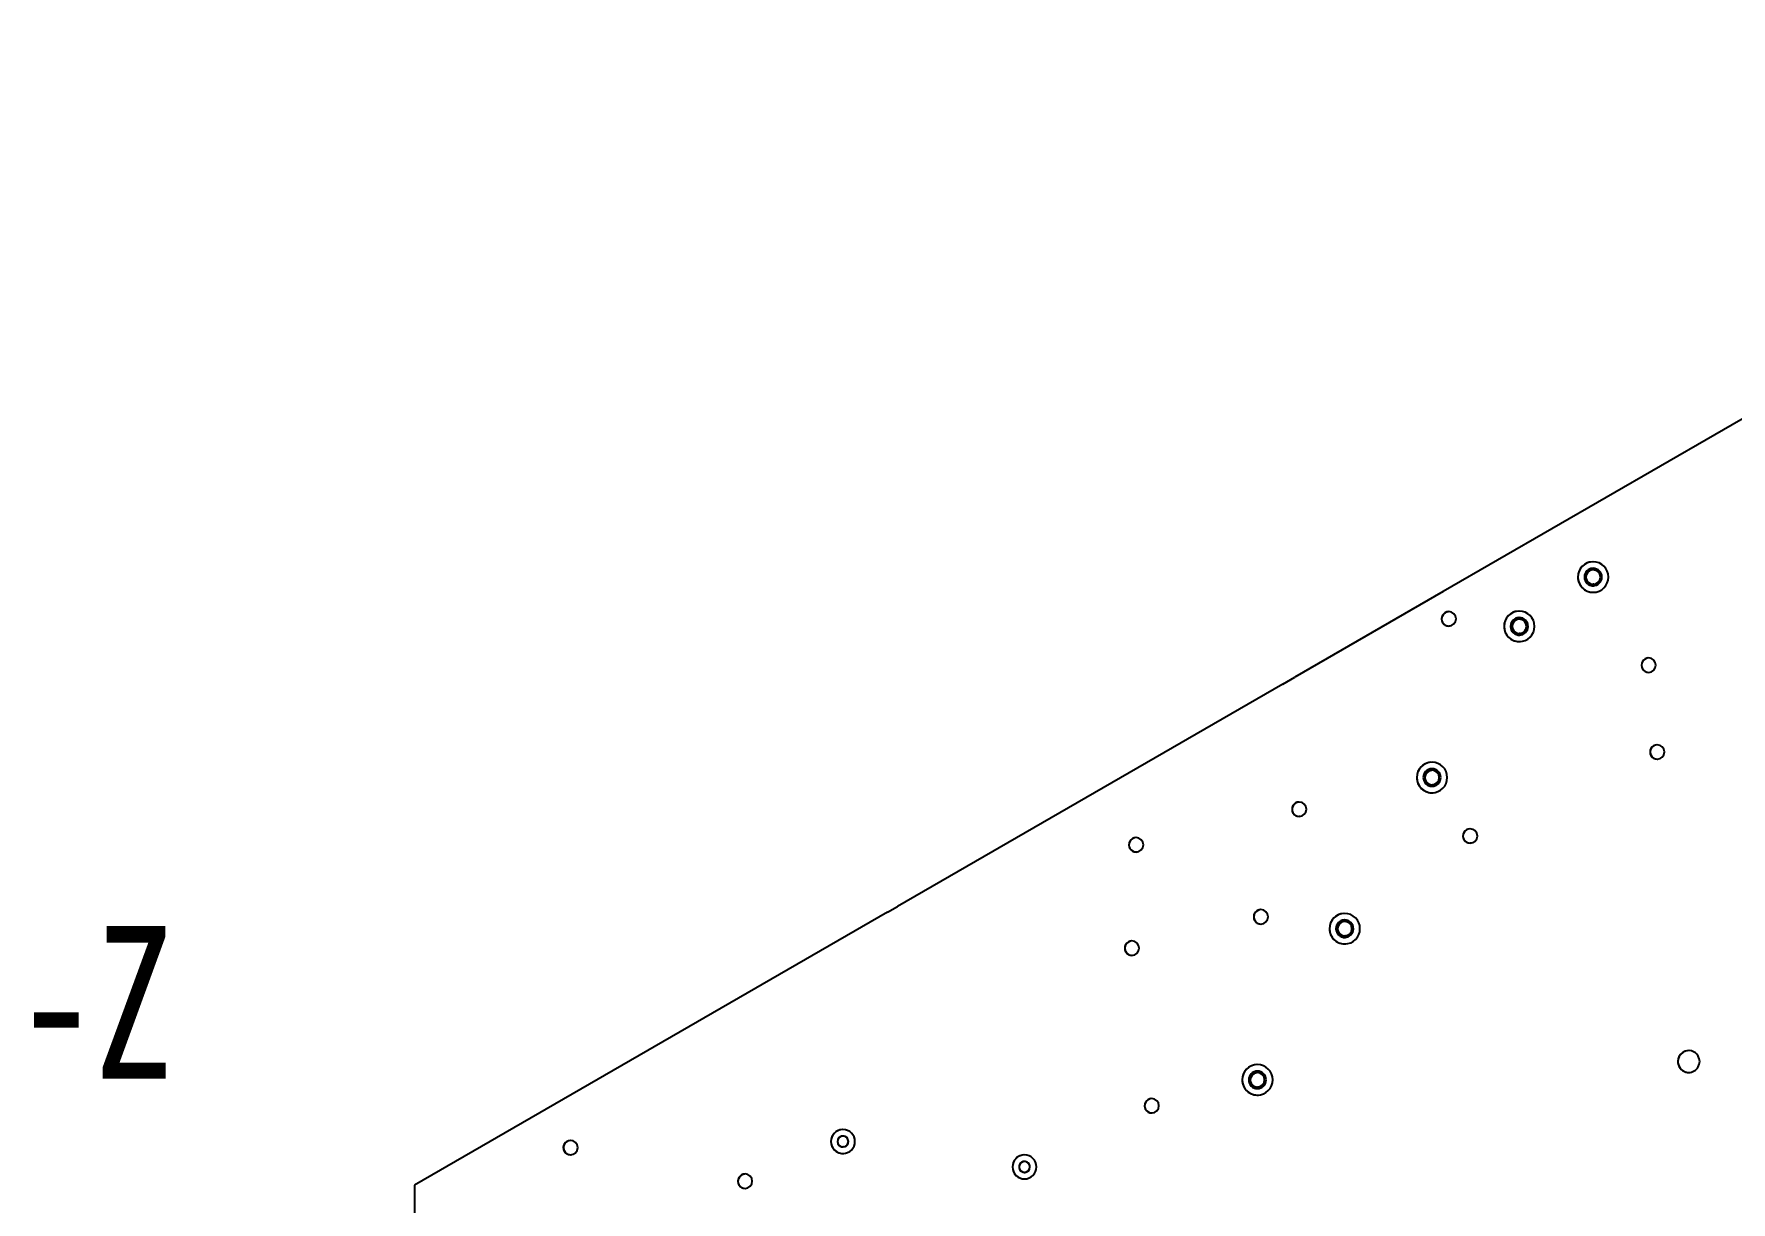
# Model space of a CAD drawing. Header units: millimetres. Extents: x 44 to 363, y 19 to 309.
# Drawn here: x 253.54 to 292.43, y 278.21 to 304.98 of the extents above; entities that cross this region are included whole.
import ezdxf

# ---------------------------------------------------------------- set-up
doc = ezdxf.new("R2010")
doc.units = ezdxf.units.MM
doc.styles.add('SLDTEXTSTYLE0', font='TXT', dxfattribs={"width": 0.75})

msp = doc.modelspace()

# ---------------------------------------------------------------- linework, layer by layer
at = {"color": 0, "linetype": 'Continuous', "lineweight": 25}
for p, q in [((307.968, 304.975), (285.835, 292.199)), ((289.249, 292.879), (289.249, 292.879)), ((288.925, 292.53), (288.925, 292.53)), ((289.075, 292.53), (289.075, 292.53)), ((289.26, 292.73), (289.26, 292.73)), ((285.835, 292.199), (282.436, 290.236)), ((289.287, 292.366), (289.275, 292.365)), ((289.275, 292.365), (289.275, 292.365)), ((289.29, 292.331), (289.289, 292.331)), ((289.3, 292.181), (289.3, 292.181)), ((287.557, 291.749), (287.557, 291.749)), ((285.968, 291.407), (285.967, 291.407)), ((285.98, 291.408), (285.968, 291.407)), ((287.233, 291.4), (287.233, 291.4)), ((287.383, 291.4), (287.383, 291.4)), ((287.568, 291.599), (287.568, 291.599)), ((287.583, 291.235), (287.583, 291.235)), ((287.595, 291.235), (287.583, 291.235)), ((287.598, 291.201), (287.597, 291.201)), ((287.608, 291.051), (287.608, 291.051)), ((290.547, 290.346), (290.559, 290.347)), ((290.547, 290.346), (290.547, 290.346)), ((282.162, 290.079), (273.332, 284.981)), ((285.557, 288.285), (285.557, 288.285)), ((290.743, 288.356), (290.755, 288.357)), ((290.743, 288.356), (290.743, 288.356)), ((285.232, 287.936), (285.232, 287.936)), ((285.383, 287.936), (285.382, 287.936)), ((285.568, 288.135), (285.568, 288.136)), ((285.595, 287.772), (285.583, 287.771)), ((285.583, 287.771), (285.583, 287.771)), ((285.597, 287.737), (285.597, 287.737)), ((285.608, 287.587), (285.608, 287.587)), ((282.551, 287.046), (282.539, 287.045)), ((282.539, 287.045), (282.539, 287.045)), ((286.468, 286.432), (286.456, 286.431)), ((286.456, 286.431), (286.456, 286.431)), ((278.803, 286.229), (278.803, 286.23)), ((278.803, 286.23), (278.816, 286.23)), ((273.101, 284.848), (262.266, 278.593)), ((283.556, 284.821), (283.556, 284.821)), ((281.661, 284.579), (281.673, 284.58)), ((281.661, 284.579), (281.661, 284.579)), ((283.232, 284.472), (283.232, 284.472)), ((283.382, 284.472), (283.382, 284.472)), ((283.568, 284.672), (283.568, 284.672)), ((283.583, 284.307), (283.582, 284.307)), ((283.595, 284.308), (283.583, 284.307)), ((283.597, 284.273), (283.597, 284.273)), ((283.608, 284.123), (283.608, 284.123)), ((278.718, 283.862), (278.706, 283.861)), ((278.706, 283.861), (278.706, 283.861)), ((281.556, 281.357), (281.556, 281.357)), ((281.567, 281.208), (281.568, 281.208)), ((291.25, 281.303), (291.25, 281.303)), ((281.232, 281.008), (281.232, 281.008)), ((281.382, 281.008), (281.382, 281.008)), ((281.595, 280.844), (281.582, 280.843)), ((281.582, 280.843), (281.582, 280.843)), ((281.597, 280.809), (281.597, 280.809)), ((281.608, 280.659), (281.608, 280.659)), ((279.161, 280.249), (279.173, 280.25)), ((279.161, 280.249), (279.161, 280.249)), ((272.064, 279.869), (272.064, 279.869)), ((265.841, 279.29), (265.842, 279.29)), ((265.842, 279.29), (265.854, 279.29)), ((271.809, 279.595), (271.809, 279.595)), ((272.093, 279.471), (272.084, 279.47)), ((272.084, 279.47), (272.084, 279.47)), ((272.104, 279.321), (272.104, 279.321)), ((272.209, 279.595), (272.209, 279.595)), ((276.223, 279.287), (276.223, 279.287)), ((275.968, 279.013), (275.969, 279.013)), ((276.252, 278.888), (276.243, 278.888)), ((276.243, 278.888), (276.243, 278.888)), ((276.368, 279.013), (276.369, 279.013)), ((262.266, 278.593), (262.266, 273.586)), ((269.841, 278.521), (269.842, 278.521)), ((269.842, 278.521), (269.854, 278.522)), ((276.264, 278.739), (276.264, 278.739))]:
    msp.add_line(p, q, dxfattribs=at)
at = {"color": 0}
for p, q in [((282.162, 290.079), (282.436, 290.236)), ((273.101, 284.848), (273.332, 284.981))]:
    msp.add_line(p, q, dxfattribs=at)
at = {"color": 0, "linetype": 'Continuous', "lineweight": 25}
for centre, radius, start, end in [((289.275, 292.53), 0.35, 360, 180), ((289.275, 292.53), 0.35, 94.2273, 180), ((289.275, 292.53), 0.35, 180, 0), ((289.275, 292.53), 0.35, 180, 274.2273), ((289.275, 292.53), 0.2, 360, 180), ((289.275, 292.53), 0.2, 94.2273, 180), ((289.275, 292.53), 0.2, 180, 274.2273), ((289.275, 292.53), 0.2, 180, 0), ((289.275, 292.53), 0.165, 89.9965, 269.9965), ((289.275, 292.53), 0.165, 94.2273, 269.9965), ((289.275, 292.53), 0.165, 269.9965, 89.9965), ((285.967, 291.572), 0.165, 89.9965, 269.9965), ((285.968, 291.572), 0.165, 94.2273, 269.9965), ((285.967, 291.572), 0.165, 269.9965, 89.9965), ((287.583, 291.4), 0.35, 360, 180), ((287.583, 291.4), 0.35, 94.2273, 180), ((287.583, 291.4), 0.35, 180, 0), ((287.583, 291.4), 0.35, 180, 274.2273), ((287.583, 291.4), 0.2, 360, 180), ((287.583, 291.4), 0.2, 94.2273, 180), ((287.583, 291.4), 0.2, 180, 274.2273), ((287.583, 291.4), 0.2, 180, 0), ((287.583, 291.4), 0.165, 89.9965, 269.9965), ((287.583, 291.4), 0.165, 94.2273, 269.9965), ((287.583, 291.4), 0.165, 269.9965, 89.9965), ((290.547, 290.511), 0.165, 89.9965, 269.9965), ((290.547, 290.511), 0.165, 94.2273, 269.9965), ((290.547, 290.511), 0.165, 269.9965, 89.9965), ((290.743, 288.521), 0.165, 89.9965, 269.9965), ((290.743, 288.521), 0.165, 94.2273, 269.9965), ((290.743, 288.521), 0.165, 269.9965, 89.9965), ((285.582, 287.936), 0.35, 360, 180), ((285.582, 287.936), 0.35, 94.2273, 180), ((285.582, 287.936), 0.35, 180, 0), ((285.582, 287.936), 0.35, 180, 274.2273), ((285.582, 287.936), 0.2, 94.2273, 180), ((285.582, 287.936), 0.2, 180, 274.2273), ((285.583, 287.936), 0.2, 360, 180), ((285.583, 287.936), 0.2, 180, 0), ((285.583, 287.936), 0.165, 89.9965, 269.9965), ((285.583, 287.936), 0.165, 94.2273, 269.9965), ((285.583, 287.936), 0.165, 269.9965, 89.9965), ((282.539, 287.21), 0.165, 89.9965, 269.9965), ((282.539, 287.21), 0.165, 94.2273, 269.9965), ((282.539, 287.21), 0.165, 269.9965, 89.9965), ((286.456, 286.596), 0.165, 89.9965, 269.9965), ((286.456, 286.596), 0.165, 94.2273, 269.9965), ((286.456, 286.596), 0.165, 269.9965, 89.9965), ((278.803, 286.394), 0.165, 89.9965, 269.9965), ((278.803, 286.395), 0.165, 94.2273, 269.9965), ((278.803, 286.394), 0.165, 269.9965, 89.9965), ((281.661, 284.744), 0.165, 89.9965, 269.9965), ((281.661, 284.744), 0.165, 94.2273, 269.9965), ((281.661, 284.744), 0.165, 269.9965, 89.9965), ((283.582, 284.472), 0.35, 360, 180), ((283.582, 284.472), 0.35, 94.2273, 180), ((283.582, 284.472), 0.35, 180, 0), ((283.582, 284.472), 0.35, 180, 274.2273), ((283.582, 284.472), 0.2, 360, 180), ((283.582, 284.472), 0.2, 94.2273, 180), ((283.582, 284.472), 0.2, 180, 0), ((283.582, 284.472), 0.2, 180, 274.2273), ((283.582, 284.472), 0.165, 89.9965, 269.9965), ((283.583, 284.472), 0.165, 94.2273, 269.9965), ((283.582, 284.472), 0.165, 269.9965, 89.9965), ((278.706, 284.026), 0.165, 89.9965, 269.9965), ((278.706, 284.026), 0.165, 94.2273, 269.9965), ((278.706, 284.026), 0.165, 269.9965, 89.9965), ((291.466, 281.428), 0.25, 29.9965, 209.9965), ((291.467, 281.428), 0.25, 94.2273, 209.9965), ((281.582, 281.008), 0.35, 360, 180), ((281.582, 281.008), 0.35, 94.2273, 180), ((281.582, 281.008), 0.2, 360, 180), ((281.582, 281.008), 0.2, 94.2273, 180), ((291.466, 281.428), 0.25, 209.9965, 29.9965), ((291.467, 281.428), 0.25, 209.9965, 274.2273), ((281.582, 281.008), 0.35, 180, 0), ((281.582, 281.008), 0.35, 180, 274.2273), ((281.582, 281.008), 0.2, 180, 0), ((281.582, 281.008), 0.2, 180, 274.2273), ((281.582, 281.008), 0.165, 89.9965, 269.9965), ((281.582, 281.008), 0.165, 94.2273, 269.9965), ((281.582, 281.008), 0.165, 269.9965, 89.9965), ((279.161, 280.414), 0.165, 89.9965, 269.9965), ((279.161, 280.414), 0.165, 94.2273, 269.9965), ((279.161, 280.414), 0.165, 269.9965, 89.9965), ((265.841, 279.455), 0.165, 89.9965, 269.9965), ((265.842, 279.455), 0.165, 94.2273, 269.9965), ((265.841, 279.455), 0.165, 269.9965, 89.9965), ((272.084, 279.595), 0.275, 0, 180), ((272.084, 279.595), 0.275, 94.2273, 180), ((272.084, 279.595), 0.125, 89.9965, 269.9965), ((272.084, 279.595), 0.125, 94.2273, 269.9965), ((272.084, 279.595), 0.125, 0, 180), ((272.084, 279.595), 0.125, 0, 94.2273), ((272.084, 279.595), 0.125, 269.9965, 89.9965), ((272.084, 279.595), 0.275, 180, 274.2273), ((272.084, 279.595), 0.275, 180, 0), ((272.084, 279.595), 0.125, 180, 0), ((272.084, 279.595), 0.125, 274.2273, 0), ((276.243, 279.013), 0.275, 94.2273, 180), ((276.244, 279.013), 0.275, 0, 180), ((269.841, 278.686), 0.165, 89.9965, 269.9965), ((269.842, 278.686), 0.165, 94.2273, 269.9965), ((269.841, 278.686), 0.165, 269.9965, 89.9965), ((276.243, 279.013), 0.275, 180, 274.2273), ((276.244, 279.013), 0.275, 180, 0), ((276.243, 279.013), 0.125, 89.9965, 269.9965), ((276.243, 279.013), 0.125, 94.2273, 269.9965), ((276.244, 279.013), 0.125, 0, 180), ((276.244, 279.013), 0.125, 180, 0), ((276.243, 279.013), 0.125, 0, 94.2273), ((276.243, 279.013), 0.125, 269.9965, 89.9965), ((276.243, 279.013), 0.125, 274.2273, 0)]:
    msp.add_arc(centre, radius, start, end, dxfattribs=at)

# ---------------------------------------------------------------- texts
at = {"color": 0, "linetype": 'Continuous', "lineweight": 0, "insert": (253.163, 284.534), "char_height": 3.5, "width": 4.375, "attachment_point": 1, "style": 'SLDTEXTSTYLE0'}
msp.add_mtext('-Z', dxfattribs=at)

doc.saveas('drawing.dxf')
